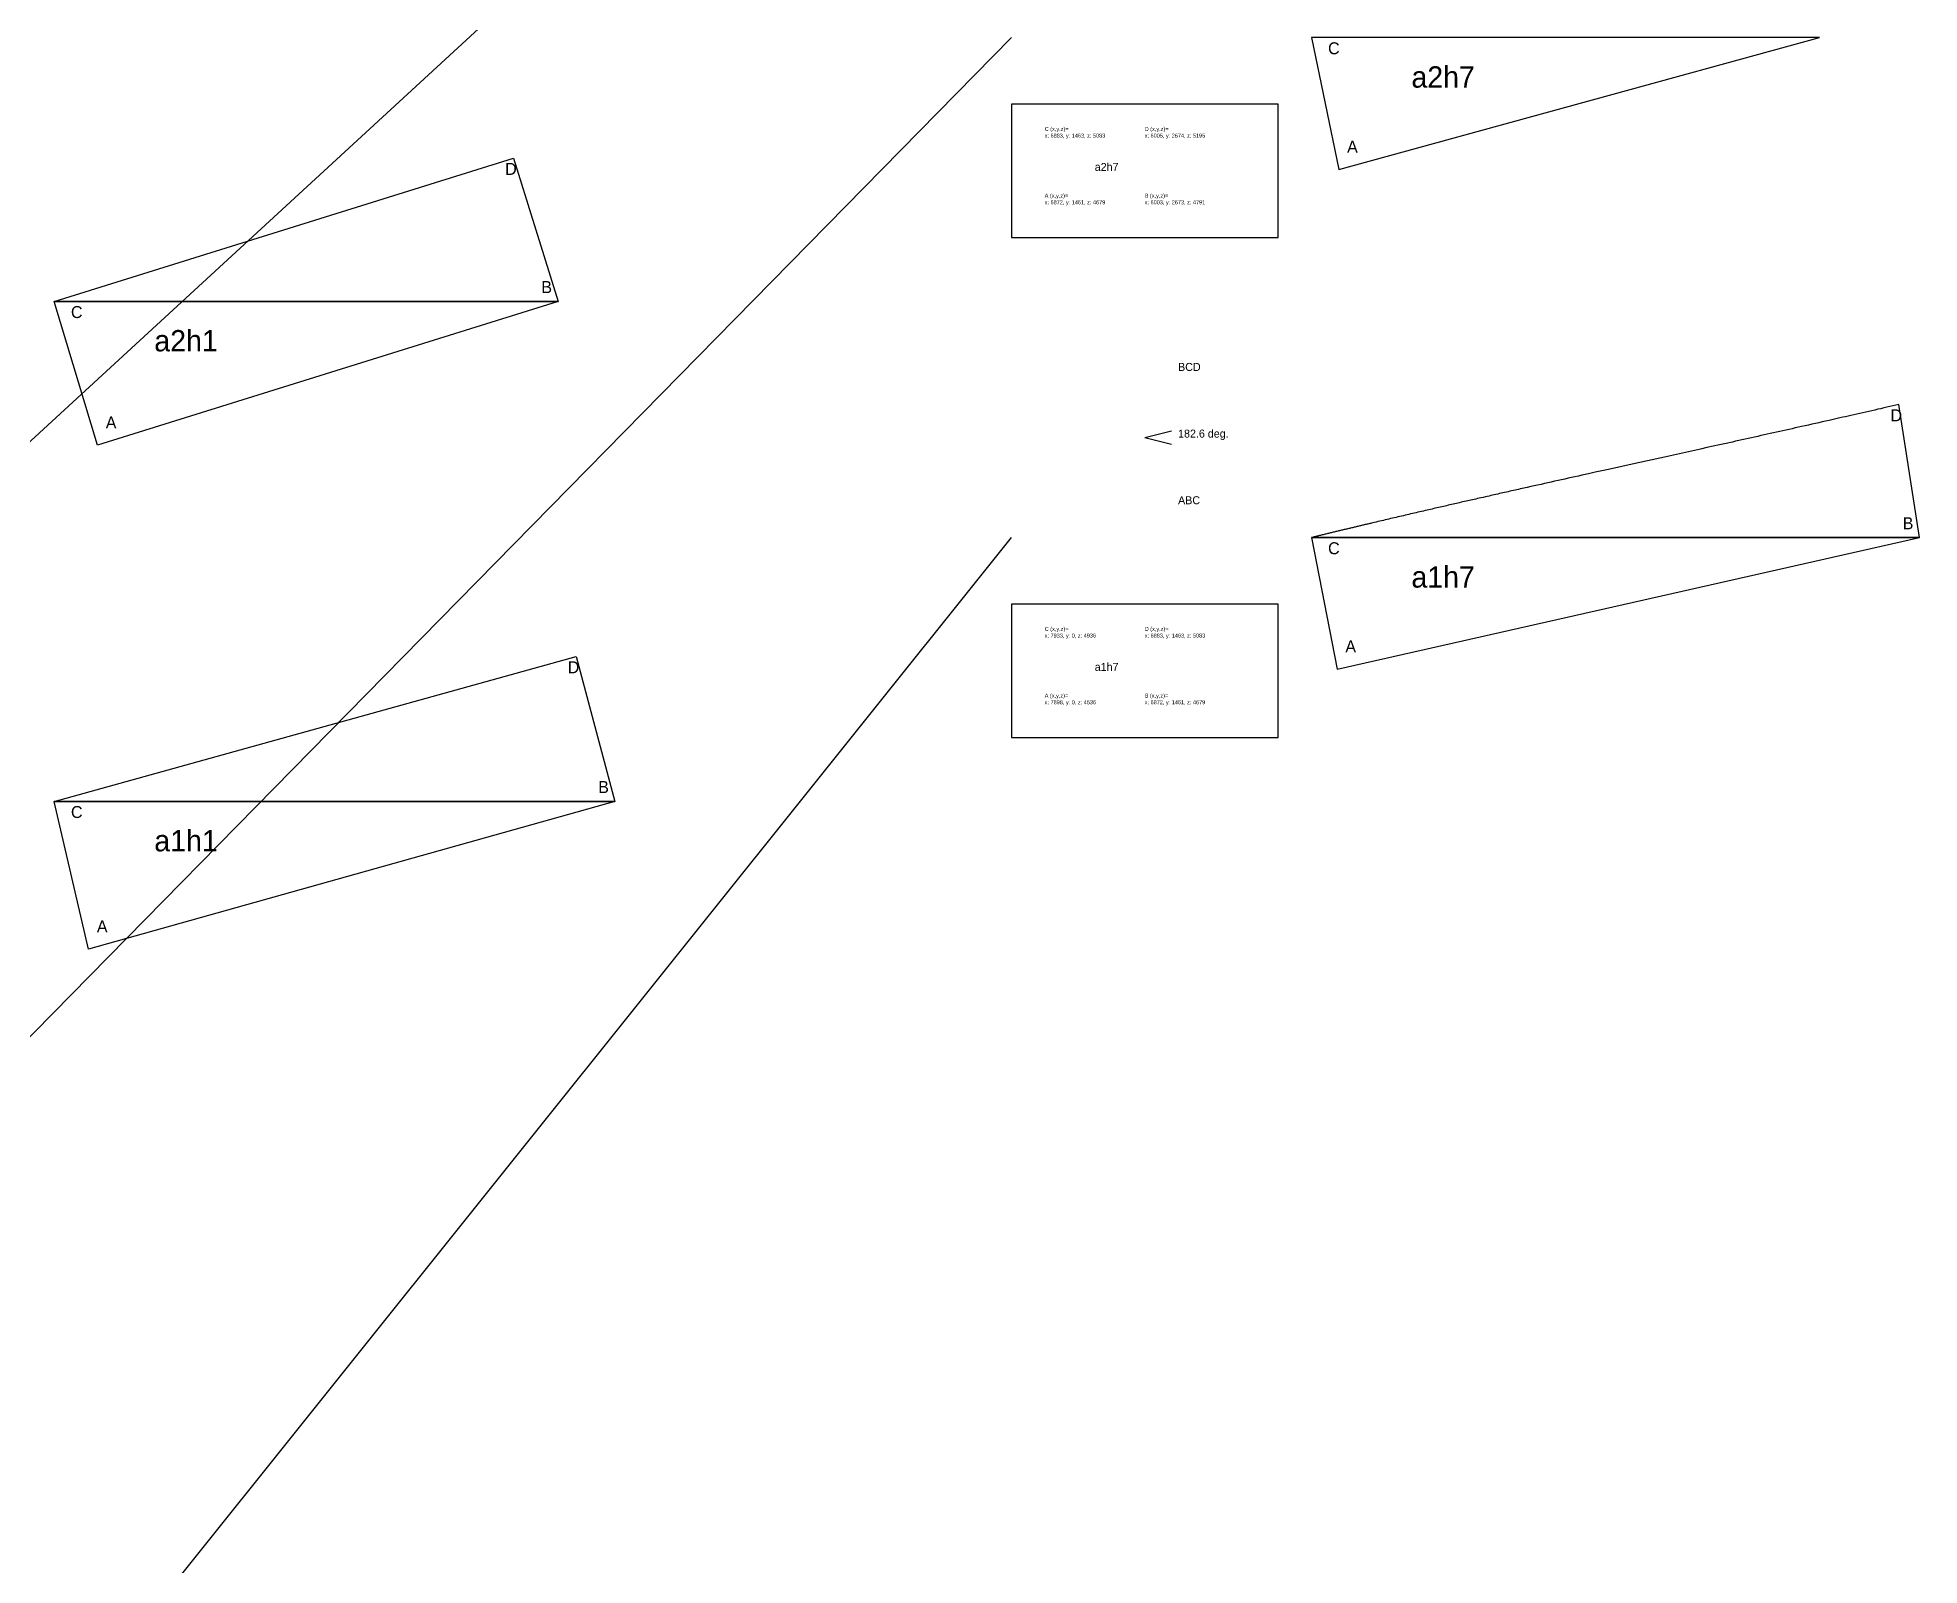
# Model space of a CAD drawing. Extents: x -14946 to 15402, y -21157 to 21439.
# Drawn here: x 7945 to 13590, y 1991 to 6575 of the extents above; entities that cross this region are included whole.
import ezdxf

# ---------------------------------------------------------------- set-up
doc = ezdxf.new("R2010")
doc.units = 0
doc.header["$MEASUREMENT"] = 0
for name, color, linetype in [('08-connection.topRing', 7, 'CONTINUOUS'), ('08-text.bottomRing', 7, 'CONTINUOUS'), ('08-text.topRing', 7, 'CONTINUOUS'), ('41_RING_BOTTOM_PLINE', 1, 'CONTINUOUS'), ('50_RING_TOP_PLINES', 1, 'CONTINUOUS')]:
    doc.layers.add(name, color=color, linetype=linetype)

msp = doc.modelspace()

# ---------------------------------------------------------------- linework, layer by layer
at = {"layer": '08-connection.topRing', "linetype": 'Continuous'}
for p, q in [((5602, 3225.8, 5004.9), (10866.2, 8074.7)), ((6438.3, 2067.1, 4936.9), (10866.2, 6574.7)), ((7390.6, 731.5, 4809.2), (10866.2, 5074.7))]:
    msp.add_line(p, q, dxfattribs=at)
at = {"layer": '08-text.topRing', "linetype": 'Continuous'}
for q in [(11346.2, 5394.7), (11346.2, 5354.7)]:
    msp.add_line((11266.2, 5374.7), q, dxfattribs=at)
for points in [[(10866.2, 5974.7), (11666.2, 5974.7), (11666.2, 6374.7), (10866.2, 6374.7)], [(10866.2, 4474.7), (11666.2, 4474.7), (11666.2, 4874.7), (10866.2, 4874.7)]]:
    msp.add_lwpolyline(points, close=True, dxfattribs=at)
at = {"layer": '41_RING_BOTTOM_PLINE', "color": 2, "extrusion": (-3.33067e-16, -6.93889e-16, -1)}
msp.add_lwpolyline([(-7995.2, 5783.3), (-9372.6, 6213), (-9506.2, 5783.3), (-7995.2, 5783.3)], dxfattribs=at)
at = {"layer": '41_RING_BOTTOM_PLINE', "extrusion": (5.55112e-17, -7.54952e-15, -1)}
msp.add_lwpolyline([(-7995.2, 5783.3), (-9506.2, 5783.3), (-8124.6, 5352), (-7995.2, 5783.3)], dxfattribs=at)
at = {"layer": '41_RING_BOTTOM_PLINE', "color": 2, "extrusion": (-1.38778e-15, 6.8695e-15, -1)}
msp.add_lwpolyline([(-7995.2, 4283.3), (-9560.3, 4718.2), (-9676.8, 4283.3), (-7995.2, 4283.3)], dxfattribs=at)
at = {"layer": '41_RING_BOTTOM_PLINE', "extrusion": (-1.11022e-15, 4.44089e-15, -1)}
msp.add_lwpolyline([(-7995.2, 4283.3), (-9676.8, 4283.3), (-8097.9, 3840.2), (-7995.2, 4283.3)], dxfattribs=at)
at = {"layer": '50_RING_TOP_PLINES', "extrusion": (1, -5.16758e-16, -1.11022e-16)}
msp.add_lwpolyline([(6874.7, 0), (6479.3, -81.9), (6874.7, -1524.2), (6874.7, 0)], dxfattribs=at)
at = {"layer": '50_RING_TOP_PLINES'}
for points in [[(11766.2, 6574.7), (11848.2, 6179.3), (13290.4, 6574.7), (11766.2, 6574.7)], [(11766.2, 5074.7), (11843, 4680.2), (13589.9, 5074.7), (11766.2, 5074.7)]]:
    msp.add_lwpolyline(points, dxfattribs=at)
at = {"layer": '50_RING_TOP_PLINES', "color": 2, "extrusion": (0.998993, 0.044874, -3.4972e-15)}
msp.add_lwpolyline([(4863.7, 0), (4863.7, -1823.7), (5262.9, -1762), (5258.7, -1744), (5256.7, -1735), (5254.6, -1726), (5252.6, -1717.1), (5250.5, -1708.1), (5248.5, -1699.1), (5246.4, -1690), (5244.4, -1680.9), (5242.3, -1671.9), (5240.3, -1663), (5238.3, -1654), (5236.2, -1645.1), (5234.2, -1636.1), (5232.1, -1627.1), (5230.1, -1618), (5228.2, -1609.9), (5226.4, -1601.7), (5224.6, -1593.6), (5222.7, -1585.4), (5220.9, -1577.3), (5219, -1569.1), (5217.2, -1561), (5215.4, -1552.9), (5213, -1542.6), (5210.7, -1532.3), (5208.4, -1522), (5206.1, -1511.7), (5203.7, -1501.4), (5201.4, -1491), (5199.1, -1480.8), (5196.8, -1470.5), (5194.7, -1461), (5192.6, -1451.6), (5190.5, -1442.2), (5188.4, -1432.8), (5186.3, -1423.5), (5184.2, -1414.1), (5182.1, -1404.7), (5180, -1395.3), (5177.9, -1386), (5175.8, -1376.6), (5173.7, -1367.2), (5171.6, -1357.8), (5169.5, -1348.5), (5167.4, -1339), (5165.3, -1329.6), (5163.2, -1320.2), (5161.1, -1310.6), (5159, -1301.1), (5156.8, -1291.5), (5154.7, -1281.9), (5152.6, -1272.4), (5150.5, -1262.8), (5146.2, -1243.7), (5142, -1224.5), (5137.7, -1205.4), (5133.5, -1186.3), (5129.3, -1167.1), (5125.3, -1149.2), (5121.3, -1131.2), (5113.4, -1095.4), (5105.5, -1059.5), (5086, -971.2), (5077.2, -931.3), (5068.4, -891.4), (5064, -871.5), (5059.6, -851.6), (5055.1, -831.2), (5052.8, -821.1), (5050.6, -810.9), (5048.3, -800.7), (5046.1, -790.6), (5043.8, -780.4), (5041.6, -770.3), (5039.3, -760.1), (5037, -749.9), (5034.8, -739.8), (5032.5, -729.6), (5030.3, -719.5), (5028, -709.3), (5025.7, -699.1), (5023.5, -689), (5021.2, -678.6), (5018.8, -668.2), (5016.5, -657.8), (5014.2, -647.3), (5013, -642.1), (5011.8, -636.9), (5010.7, -631.7), (5009.5, -626.5), (5008.3, -621.3), (5007.2, -616.1), (5006, -610.9), (5004.8, -605.7), (5003.7, -600.5), (5002.5, -595.3), (5001.3, -590.1), (5000.2, -584.9), (4999, -579.7), (4997.8, -574.5), (4996.7, -569.3), (4995.5, -564.1), (4994.3, -558.9), (4993.1, -553.7), (4992, -548.5), (4990.8, -543.3), (4989.6, -538.1), (4988.4, -532.9), (4987.3, -527.7), (4986.1, -522.5), (4984.4, -515.2), (4982.8, -507.8), (4981.7, -503), (4980.6, -498.1), (4979.5, -493.2), (4978.3, -488.4), (4977.2, -483.5), (4976.1, -478.6), (4975, -473.8), (4973.9, -468.9), (4972.8, -464), (4971.7, -459.2), (4970.6, -454.3), (4969.5, -449.4), (4968.4, -444.6), (4967.3, -439.7), (4966.2, -434.8), (4965, -430), (4963.9, -425.1), (4962.8, -420.3), (4961.7, -415.4), (4960.6, -410.5), (4959.5, -405.7), (4958.4, -400.8), (4957.2, -395.9), (4956.1, -391.1), (4955, -386.2), (4953.9, -381.4), (4952.8, -376.5), (4951.6, -371.6), (4950.5, -366.8), (4949.4, -361.9), (4948.3, -357), (4947.2, -352.2), (4945.9, -346.7), (4944.6, -341.3), (4943.4, -335.9), (4942.1, -330.4), (4940.9, -325), (4939.6, -319.5), (4938.3, -314.1), (4937.1, -308.6), (4935.8, -303.2), (4934.5, -297.7), (4933.3, -292.3), (4932, -286.8), (4930.7, -281.4), (4929.4, -275.9), (4928.2, -270.4), (4926.9, -265), (4925.6, -259.5), (4924.3, -254.1), (4923.1, -248.6), (4921.8, -243.1), (4920.5, -237.7), (4919.2, -232.2), (4917.9, -226.8), (4916.7, -221.3), (4915.4, -215.9), (4914.1, -210.4), (4912.8, -205), (4911.5, -199.5), (4910.3, -194.1), (4909, -188.7), (4907.7, -183.3), (4906.4, -177.8), (4905.8, -175.1), (4905.1, -172.3), (4904.5, -169.6), (4903.8, -166.8), (4903.1, -164.1), (4902.5, -161.3), (4901.8, -158.6), (4901.2, -155.9), (4900.5, -153.1), (4899.9, -150.4), (4899.2, -147.6), (4898.6, -144.9), (4897.9, -142.2), (4897.3, -139.4), (4896.6, -136.7), (4896, -134), (4895.3, -131.2), (4894.7, -128.5), (4894, -125.8), (4893.4, -123), (4892.7, -120.3), (4892.1, -117.5), (4891.4, -114.8), (4890.8, -112.1), (4890.1, -109.3), (4889.5, -106.6), (4888.8, -103.8), (4888.1, -101.1), (4887.5, -98.4), (4886.8, -95.6), (4886.2, -92.9), (4885.5, -90.1), (4884.9, -87.4), (4884.2, -84.6), (4883.5, -81.9), (4882.9, -79.1), (4882.2, -76.4), (4881.6, -73.6), (4880.9, -70.9), (4880.2, -68.2), (4879.6, -65.4), (4878.9, -62.7), (4878.3, -59.9), (4877.6, -57.2), (4876.9, -54.5), (4876.3, -51.7), (4875.6, -49), (4875, -46.3), (4874.3, -43.5), (4873.6, -40.8), (4873, -38.1), (4872.3, -35.3), (4871.7, -32.6), (4871, -29.9), (4870.3, -27.1), (4869.7, -24.4), (4869, -21.7), (4868.3, -18.9), (4867.7, -16.2), (4867, -13.4), (4866.3, -10.7), (4865.7, -7.9), (4865, -5.2), (4863.9, -0.6), (4863.7, 0)], dxfattribs=at)
at = {"layer": '50_RING_TOP_PLINES', "color": 2}
msp.add_lwpolyline([(11766.2, 5074.7), (13589.9, 5074.7), (13528.2, 5473.8), (13510.2, 5469.7), (13501.2, 5467.7), (13492.2, 5465.6), (13483.3, 5463.6), (13474.3, 5461.5), (13465.3, 5459.5), (13456.2, 5457.4), (13447.1, 5455.3), (13438.1, 5453.3), (13429.2, 5451.3), (13420.2, 5449.2), (13411.3, 5447.2), (13402.3, 5445.2), (13393.3, 5443.1), (13384.2, 5441.1), (13376.1, 5439.2), (13367.9, 5437.4), (13359.8, 5435.5), (13351.6, 5433.7), (13343.5, 5431.8), (13335.3, 5430), (13327.2, 5428.2), (13319.1, 5426.3), (13308.8, 5424), (13298.5, 5421.7), (13288.2, 5419.4), (13277.9, 5417), (13267.6, 5414.7), (13257.3, 5412.4), (13247, 5410.1), (13236.7, 5407.8), (13227.3, 5405.7), (13217.8, 5403.5), (13208.4, 5401.4), (13199.1, 5399.3), (13189.7, 5397.2), (13180.3, 5395.1), (13170.9, 5393), (13161.6, 5390.9), (13152.2, 5388.9), (13142.8, 5386.8), (13133.4, 5384.7), (13124.1, 5382.6), (13114.7, 5380.5), (13105.3, 5378.4), (13095.8, 5376.3), (13086.4, 5374.2), (13076.8, 5372.1), (13067.3, 5369.9), (13057.7, 5367.8), (13048.1, 5365.7), (13038.6, 5363.5), (13029, 5361.4), (13009.9, 5357.2), (12990.8, 5352.9), (12971.6, 5348.7), (12952.5, 5344.5), (12933.4, 5340.2), (12915.4, 5336.2), (12897.4, 5332.3), (12861.6, 5324.4), (12825.7, 5316.4), (12737.4, 5297), (12697.5, 5288.2), (12657.6, 5279.3), (12637.7, 5274.9), (12617.8, 5270.5), (12597.5, 5266), (12587.3, 5263.8), (12577.1, 5261.5), (12567, 5259.3), (12556.8, 5257), (12546.6, 5254.8), (12536.5, 5252.5), (12526.3, 5250.3), (12516.2, 5248), (12506, 5245.8), (12495.8, 5243.5), (12485.7, 5241.2), (12475.5, 5239), (12465.4, 5236.7), (12455.2, 5234.4), (12444.8, 5232.1), (12434.4, 5229.8), (12424, 5227.5), (12413.6, 5225.1), (12408.4, 5224), (12403.2, 5222.8), (12398, 5221.7), (12392.7, 5220.5), (12387.5, 5219.3), (12382.3, 5218.2), (12377.1, 5217), (12371.9, 5215.8), (12366.7, 5214.6), (12361.5, 5213.5), (12356.3, 5212.3), (12351.1, 5211.1), (12345.9, 5210), (12340.7, 5208.8), (12335.5, 5207.6), (12330.3, 5206.5), (12325.1, 5205.3), (12319.9, 5204.1), (12314.7, 5202.9), (12309.5, 5201.8), (12304.3, 5200.6), (12299.1, 5199.4), (12293.9, 5198.2), (12288.7, 5197.1), (12281.4, 5195.4), (12274.1, 5193.7), (12269.2, 5192.6), (12264.3, 5191.5), (12259.4, 5190.4), (12254.6, 5189.3), (12249.7, 5188.2), (12244.8, 5187.1), (12240, 5186), (12235.1, 5184.9), (12230.2, 5183.8), (12225.4, 5182.7), (12220.5, 5181.6), (12215.7, 5180.5), (12210.8, 5179.3), (12205.9, 5178.2), (12201.1, 5177.1), (12196.2, 5176), (12191.3, 5174.9), (12186.5, 5173.8), (12181.6, 5172.7), (12176.8, 5171.6), (12171.9, 5170.4), (12167, 5169.3), (12162.2, 5168.2), (12157.3, 5167.1), (12152.4, 5166), (12147.6, 5164.9), (12142.7, 5163.7), (12137.9, 5162.6), (12133, 5161.5), (12128.1, 5160.4), (12123.3, 5159.3), (12118.4, 5158.1), (12113, 5156.9), (12107.5, 5155.6), (12102.1, 5154.4), (12096.6, 5153.1), (12091.2, 5151.8), (12085.8, 5150.6), (12080.3, 5149.3), (12074.9, 5148), (12069.4, 5146.8), (12063.9, 5145.5), (12058.5, 5144.2), (12053, 5143), (12047.6, 5141.7), (12042.1, 5140.4), (12036.7, 5139.1), (12031.2, 5137.9), (12025.7, 5136.6), (12020.3, 5135.3), (12014.8, 5134), (12009.4, 5132.8), (12003.9, 5131.5), (11998.4, 5130.2), (11993, 5128.9), (11987.5, 5127.6), (11982.1, 5126.4), (11976.6, 5125.1), (11971.2, 5123.8), (11965.8, 5122.5), (11960.3, 5121.2), (11954.9, 5119.9), (11949.5, 5118.7), (11944, 5117.4), (11941.3, 5116.7), (11938.5, 5116.1), (11935.8, 5115.4), (11933, 5114.8), (11930.3, 5114.1), (11927.6, 5113.5), (11924.8, 5112.8), (11922.1, 5112.2), (11919.3, 5111.5), (11916.6, 5110.9), (11913.9, 5110.2), (11911.1, 5109.6), (11908.4, 5108.9), (11905.6, 5108.3), (11902.9, 5107.6), (11900.2, 5107), (11897.4, 5106.3), (11894.7, 5105.7), (11892, 5105), (11889.2, 5104.4), (11886.5, 5103.7), (11883.8, 5103.1), (11881, 5102.4), (11878.3, 5101.7), (11875.5, 5101.1), (11872.8, 5100.4), (11870.1, 5099.8), (11867.3, 5099.1), (11864.6, 5098.5), (11861.8, 5097.8), (11859.1, 5097.1), (11856.3, 5096.5), (11853.6, 5095.8), (11850.8, 5095.2), (11848.1, 5094.5), (11845.3, 5093.8), (11842.6, 5093.2), (11839.9, 5092.5), (11837.1, 5091.9), (11834.4, 5091.2), (11831.6, 5090.6), (11828.9, 5089.9), (11826.2, 5089.2), (11823.4, 5088.6), (11820.7, 5087.9), (11818, 5087.3), (11815.2, 5086.6), (11812.5, 5085.9), (11809.8, 5085.3), (11807, 5084.6), (11804.3, 5083.9), (11801.6, 5083.3), (11798.8, 5082.6), (11796.1, 5082), (11793.3, 5081.3), (11790.6, 5080.6), (11787.9, 5080), (11785.1, 5079.3), (11782.4, 5078.6), (11779.6, 5078), (11776.9, 5077.3), (11774.2, 5076.6), (11771.4, 5076), (11766.8, 5074.9), (11766.2, 5074.7)], dxfattribs=at)
at = {"layer": '50_RING_TOP_PLINES', "extrusion": (1, -1.29547e-14, -2.94209e-15)}
msp.add_lwpolyline([(5374.7, 0), (4980.2, -76.8), (5374.7, -1823.7), (5374.7, 0)], dxfattribs=at)

# ---------------------------------------------------------------- texts
at = {"layer": '08-text.bottomRing', "linetype": 'Continuous'}
for s, height, p in [('D', 36, (9347.6, 6162.8, -10.6)), ('B', 36, (9456.2, 5808.3)), ('C', 36, (8045.2, 5733.3)), ('a2h1', 64, (8295.2, 5633.3)), ('A', 36, (8149.6, 5402)), ('D', 36, (9535.3, 4667.6, -21.5)), ('B', 36, (9626.8, 4308.3)), ('C', 36, (8045.2, 4233.3)), ('a1h1', 64, (8295.2, 4133.3)), ('A', 36, (8122.9, 3890.2))]:
    msp.add_text(s, height=height, dxfattribs=at).set_placement(p)
at = {"layer": '08-text.topRing', "linetype": 'Continuous'}
for s, height, p in [('C', 36, (11816.2, 6524.7)), ('a2h7', 64, (12066.2, 6424.7)), ('x: 6883, y: 1463, z: 5083', 12, (10966.2, 6274.7)), ('C (x,y,z)=', 12, (10966.2, 6294.7)), ('x: 6005, y: 2674, z: 5195', 12, (11266.2, 6274.7)), ('D (x,y,z)=', 12, (11266.2, 6294.7)), ('A', 36, (11873.2, 6229.3)), ('a2h7', 24, (11116.2, 6174.7)), ('A (x,y,z)=', 12, (10966.2, 6094.7)), ('B (x,y,z)=', 12, (11266.2, 6094.7)), ('x: 6872, y: 1461, z: 4679', 12, (10966.2, 6074.7)), ('x: 6003, y: 2673, z: 4791', 12, (11266.2, 6074.7)), ('BCD', 24, (11366.2, 5574.7)), ('D', 36, (13503.2, 5423.4, -17.9)), ('182.6 deg.', 24, (11366.2, 5374.7)), ('ABC', 24, (11366.2, 5174.7)), ('B', 36, (13539.9, 5099.7)), ('C', 36, (11816.2, 5024.7)), ('a1h7', 64, (12066.2, 4924.7)), ('C (x,y,z)=', 12, (10966.2, 4794.7)), ('D (x,y,z)=', 12, (11266.2, 4794.7)), ('x: 7933, y: 0, z: 4936', 12, (10966.2, 4774.7)), ('x: 6883, y: 1463, z: 5083', 12, (11266.2, 4774.7)), ('A', 36, (11868, 4730.2)), ('a1h7', 24, (11116.2, 4674.7)), ('A (x,y,z)=', 12, (10966.2, 4594.7)), ('x: 7898, y: 0, z: 4536', 12, (10966.2, 4574.7)), ('x: 6872, y: 1461, z: 4679', 12, (11266.2, 4574.7)), ('B (x,y,z)=', 12, (11266.2, 4594.7))]:
    msp.add_text(s, height=height, dxfattribs=at).set_placement(p)

doc.saveas('drawing.dxf')
